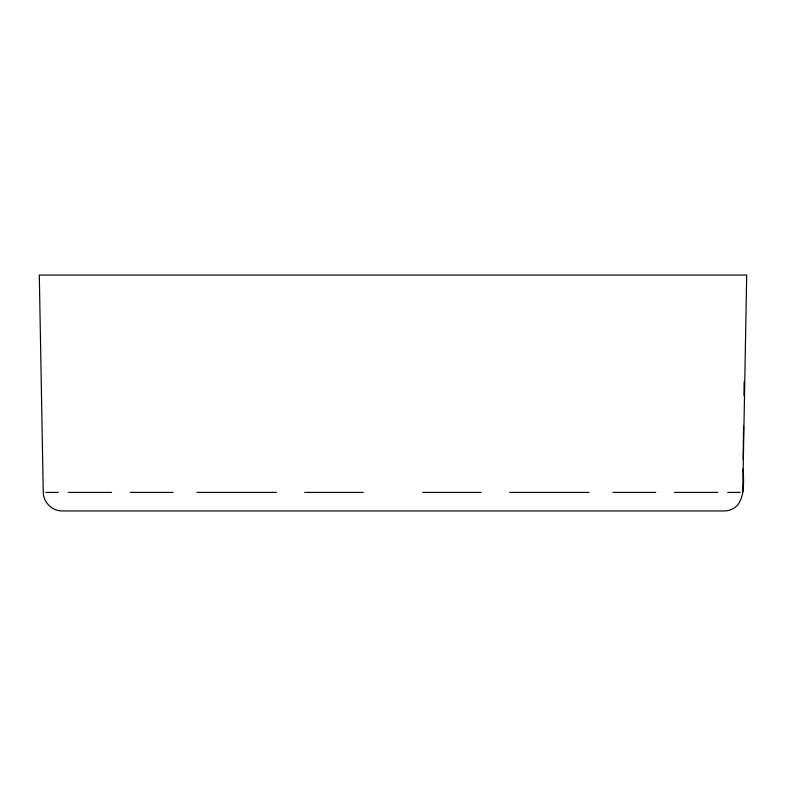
<?xml version="1.0" encoding="UTF-8"?>
<svg xmlns="http://www.w3.org/2000/svg" width="786" height="786" viewBox="0 0 786 786"><rect width="100%" height="100%" fill="white"/><g stroke="black" fill="none" stroke-linecap="round" stroke-linejoin="round"><path stroke-width="1.18" d="M742.75 492.409L746.7 275.051L39.3 275.051L43.25 492.409C43.368 502.382 52.131 511.008 62.104 510.949L723.896 510.949C745.845 510.546 744.028 484.284 743.035 469.075M743.163 459.25L743.576 426.091M743.959 395.397L744.126 381.888M45.775 492.409L58.282 492.409M68.186 492.409L111.553 492.409M130.221 492.409L173.087 492.409M196.972 492.409L276.377 492.409M304.791 492.409L363.309 492.409M422.691 492.409L481.209 492.409M509.623 492.409L589.028 492.409M612.913 492.409L655.779 492.409M674.447 492.409L717.815 492.409M727.718 492.409L740.225 492.409"/></g></svg>
